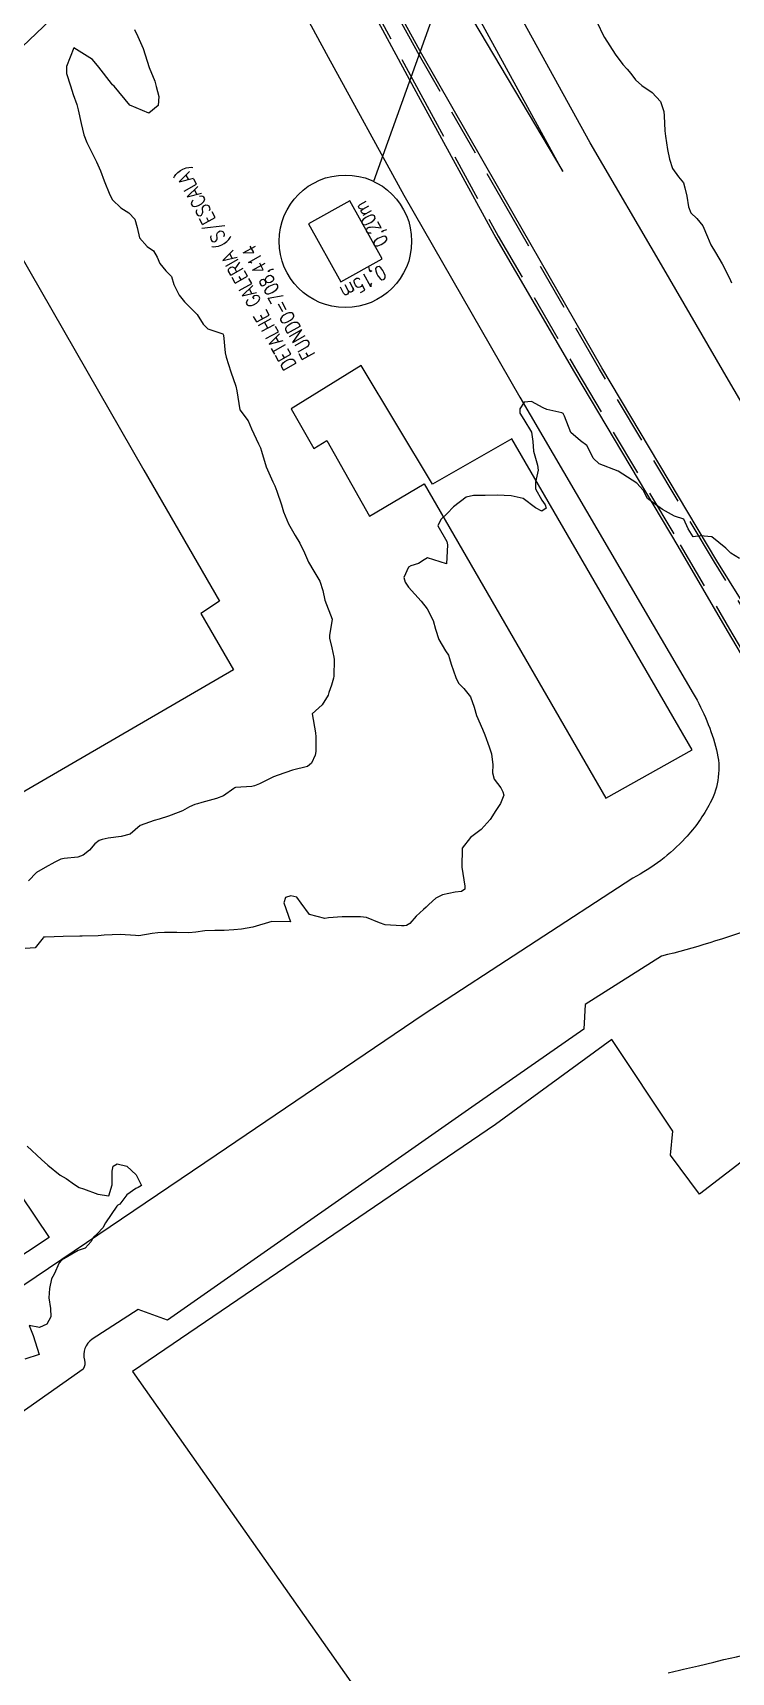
# Model space of a CAD drawing. Header units: metres. Extents: x 298520 to 308411, y 7433745 to 7450750.
# Drawn here: x 307550.6 to 307624.3, y 7434350.4 to 7434523.5 of the extents above; entities that cross this region are included whole.
import ezdxf

# ---------------------------------------------------------------- set-up
doc = ezdxf.new("R2010")
doc.units = ezdxf.units.M
doc.header["$LTSCALE"] = 10
doc.linetypes.add('CONTINUO', pattern=[0])
doc.linetypes.add('DASHED', pattern=[0.75, 0.5, -0.25])
for name, color, linetype in [('Canteiro', 45, 'DASHED'), ('Curvas de Nivel 1m', 11, 'Continuous'), ('Edificações', 30, 'Continuous'), ('TEXTO', 45, 'Continuous'), ('Vias Primárias', 230, 'Continuous')]:
    doc.layers.add(name, color=color, linetype=linetype)
doc.styles.add('ROMANS', font='romans', dxfattribs={"height": 0.2})

msp = doc.modelspace()

# ---------------------------------------------------------------- linework, layer by layer
at = {"layer": 'Canteiro'}
msp.add_lwpolyline([(307578.86, 7434540.47), (307591.54, 7434516.98), (307599.72, 7434502.01), (307608.02, 7434487.79), (307618.93, 7434469.43), (307624.14, 7434460.53), (307628.46, 7434453.19, 0.015468), (307629.73, 7434451.18, 0.403135), (307631.3, 7434450.84, 0.33481), (307631.69, 7434451.83), (307627.7, 7434459.3), (307622.54, 7434467.59)], format="xyb", dxfattribs=at)
msp.add_lwpolyline([(307622.54, 7434467.59), (307610.4, 7434487.97), (307601.04, 7434504.28), (307591.39, 7434521.1), (307584.38, 7434533.85)], dxfattribs=at)
at = {"layer": 'Curvas de Nivel 1m', "flags": 128}
for points, elevation in [([(307561.3, 7434523.84), (307561.64, 7434523.1), (307562.23, 7434521.83), (307562.87, 7434519.82), (307563.44, 7434518.4), (307563.6, 7434517.81), (307563.87, 7434516.77), (307563.82, 7434515.81), (307562.81, 7434515.02), (307560.82, 7434515.84), (307559.16, 7434517.87), (307558.99, 7434518), (307558.86, 7434518.13), (307557.54, 7434519.88), (307556.88, 7434520.68), (307554.89, 7434521.91), (307554.11, 7434519.92), (307554.14, 7434519.2), (307554.55, 7434517.91), (307554.84, 7434516.97), (307555.21, 7434515.91), (307555.37, 7434515.35), (307555.69, 7434513.9), (307555.97, 7434512.71), (307556.27, 7434511.9), (307556.76, 7434510.91), (307557.3, 7434509.88), (307557.72, 7434508.91), (307558.1, 7434507.88), (307558.71, 7434506.37), (307559, 7434505.87), (307559.86, 7434505.02), (307560.69, 7434504.49), (307561.35, 7434503.83), (307561.58, 7434502.92), (307561.84, 7434501.83), (307562.64, 7434500.94), (307563.3, 7434500.47), (307563.69, 7434499.8), (307563.98, 7434499.15), (307564.62, 7434498.36), (307565.21, 7434497.78), (307565.45, 7434496.93), (307566.02, 7434495.78), (307566.58, 7434495.1), (307567.92, 7434493.76), (307568.55, 7434492.74), (307569.06, 7434492.25), (307570.54, 7434491.74), (307570.62, 7434491.72), (307570.7, 7434491.56), (307570.88, 7434489.72), (307570.98, 7434489.24), (307571.47, 7434487.71), (307572, 7434486.18), (307572.12, 7434485.7), (307572.44, 7434483.7), (307573.29, 7434482.54), (307573.67, 7434481.68), (307574.4, 7434480.09), (307574.61, 7434479.67), (307574.72, 7434479.33), (307575.22, 7434477.66), (307575.91, 7434476.09), (307576.12, 7434475.65), (307576.34, 7434475.09), (307576.81, 7434473.65), (307577.03, 7434472.93), (307577.58, 7434471.64), (307578.28, 7434470.42), (307578.76, 7434469.62), (307579.24, 7434468.59), (307579.68, 7434467.61), (307580.24, 7434466.67), (307580.86, 7434465.59), (307581.18, 7434464.62), (307581.4, 7434463.59), (307582.18, 7434461.58), (307581.88, 7434459.86), (307581.89, 7434459.58), (307582.14, 7434458.56), (307582.37, 7434457.58), (307582.39, 7434457.32), (307582.35, 7434455.58), (307582.33, 7434455.35), (307582.09, 7434454.61), (307581.84, 7434453.83), (307581.76, 7434453.58), (307581.13, 7434452.53), (307580.06, 7434451.6), (307580.42, 7434449.6), (307580.45, 7434449.17), (307580.46, 7434447.6), (307580.38, 7434447.22), (307579.99, 7434446.4), (307579.57, 7434446.02), (307577.98, 7434445.63), (307576.49, 7434445.13), (307575.98, 7434444.93), (307574.5, 7434444.21), (307573.97, 7434443.98), (307573.71, 7434443.93), (307571.96, 7434443.81), (307571.89, 7434443.78), (307571.8, 7434443.7), (307570.71, 7434442.95), (307569.95, 7434442.66), (307568.43, 7434442.22), (307567.95, 7434442.1), (307567.68, 7434442.02), (307567.13, 7434441.76), (307566.36, 7434441.34), (307565.93, 7434441.16), (307564.91, 7434440.8), (307563.92, 7434440.48), (307563.39, 7434440.33), (307561.91, 7434439.82), (307560.84, 7434438.89), (307559.9, 7434438.64), (307558.52, 7434438.48), (307557.9, 7434438.34), (307557.56, 7434438.21), (307557.11, 7434437.88), (307556.57, 7434437.2), (307555.87, 7434436.66), (307555.31, 7434436.46), (307553.87, 7434436.32), (307553.52, 7434436.26), (307552.9, 7434435.92), (307551.86, 7434435.36), (307550.96, 7434434.84), (307550.1, 7434433.96)], 709), ([(307610.19, 7434524.5), (307610.78, 7434523.24), (307610.92, 7434522.98), (307612.07, 7434521.23), (307612.88, 7434520.15), (307613.33, 7434519.67), (307613.7, 7434519.21), (307614.2, 7434518.54), (307614.86, 7434517.93), (307615.97, 7434517.18), (307616.84, 7434516.24), (307617.21, 7434515.17), (307617.24, 7434514.74), (307617.32, 7434513.16), (307617.37, 7434512.59), (307617.57, 7434511.16), (307617.78, 7434510.15), (307618.13, 7434509.16), (307618.74, 7434508.28), (307619.26, 7434507.66), (307619.43, 7434507.14), (307619.62, 7434506.24), (307619.81, 7434505.13), (307620.04, 7434504.47), (307620.69, 7434503.88), (307621.3, 7434503.11), (307621.82, 7434501.95), (307622.17, 7434501.1), (307622.64, 7434500.29), (307623.36, 7434499.09), (307624.12, 7434497.59), (307624.35, 7434497.08)], 708), ([(307625.18, 7434467.99), (307624.27, 7434468.56), (307623.73, 7434469.09), (307622.28, 7434470.29), (307621.02, 7434470.38), (307620.29, 7434470.29), (307619.78, 7434471.13), (307619.31, 7434472.14), (307618.32, 7434472.46), (307617.07, 7434473.16), (307616.33, 7434473.71), (307615.46, 7434474.31), (307615.01, 7434475.19), (307614.35, 7434475.96), (307612.37, 7434477.22), (307610.38, 7434478), (307609.74, 7434478.6), (307609.43, 7434479.25), (307609.07, 7434479.93), (307608.4, 7434480.4), (307607.39, 7434481.28), (307606.7, 7434483.03), (307606.56, 7434483.29), (307606.44, 7434483.37), (307604.86, 7434483.72), (307604.45, 7434483.89), (307603.23, 7434484.55), (307602.45, 7434484.48), (307602, 7434483.79), (307601.98, 7434483.34), (307602.43, 7434482.65), (307603.21, 7434481.33), (307603.38, 7434480.36), (307603.45, 7434479.33), (307603.87, 7434477.84), (307603.94, 7434477.32), (307603.64, 7434476.04), (307603.64, 7434475.33), (307604.33, 7434474.15), (307604.67, 7434473.66), (307604.76, 7434473.31), (307604.32, 7434472.99), (307603.65, 7434473.33), (307602.33, 7434474.31), (307601.08, 7434474.61), (307600.34, 7434474.66), (307599.64, 7434474.67), (307598.34, 7434474.64), (307597.09, 7434474.65), (307596.33, 7434474.45), (307595, 7434473.43), (307594.32, 7434472.73), (307593.64, 7434472.11), (307593.32, 7434471.45), (307594.28, 7434469.8), (307594.37, 7434469.44), (307594.25, 7434467.44), (307592.26, 7434468.07), (307591.88, 7434467.84), (307591.29, 7434467.47), (307590.49, 7434467.23), (307590.25, 7434467.08), (307589.73, 7434465.98), (307589.9, 7434465.48), (307590.01, 7434465.27), (307590.22, 7434464.95), (307591.59, 7434463.47), (307592.2, 7434462.69), (307592.85, 7434461.45), (307593.09, 7434460.53), (307593.45, 7434459.45), (307594.14, 7434458.26), (307594.47, 7434457.77), (307594.57, 7434457.43), (307594.73, 7434456.83), (307595.23, 7434455.42), (307595.52, 7434454.84), (307596.09, 7434454.25), (307596.8, 7434453.4), (307597.16, 7434452.31), (307597.41, 7434451.4), (307598.04, 7434449.99), (307598.29, 7434449.39), (307598.75, 7434448.11), (307598.99, 7434447.38), (307599.15, 7434446.22), (307599.12, 7434445.37), (307599.28, 7434444.68), (307599.97, 7434443.77), (307600.2, 7434443.36), (307600.29, 7434443.02), (307599.95, 7434442.14), (307599.47, 7434441.37), (307598.86, 7434440.45), (307597.91, 7434439.39), (307596.77, 7434438.54), (307595.89, 7434437.41), (307595.86, 7434435.41), (307596.19, 7434433.41), (307596.18, 7434433.07), (307595.84, 7434432.82), (307595.17, 7434432.76), (307593.83, 7434432.5), (307593.14, 7434432.13), (307592.4, 7434431.45), (307592.11, 7434431.17), (307591.82, 7434430.93), (307591.04, 7434430.24), (307590.38, 7434429.47), (307590.04, 7434429.23), (307589.79, 7434429.2), (307589.51, 7434429.2), (307587.79, 7434429.33), (307587.18, 7434429.52), (307585.8, 7434430.1), (307585.18, 7434430.16), (307583.8, 7434430.15), (307583.22, 7434430.15), (307581.8, 7434430.04), (307581.4, 7434429.98), (307579.8, 7434430.39), (307578.9, 7434431.61), (307578.46, 7434432.25), (307577.83, 7434432.39), (307577.26, 7434432.21), (307577.09, 7434431.64), (307577.79, 7434429.63), (307575.79, 7434429.65), (307573.79, 7434429.06), (307572.62, 7434428.86), (307571.78, 7434428.8), (307570.77, 7434428.73), (307569.78, 7434428.72), (307568.72, 7434428.67), (307567.78, 7434428.54), (307567.05, 7434428.48), (307565.78, 7434428.49), (307564.49, 7434428.5), (307563.78, 7434428.48), (307563.18, 7434428.41), (307561.78, 7434428.17), (307561.42, 7434428.18), (307559.78, 7434428.31), (307558.12, 7434428.21), (307557.78, 7434428.18), (307557.48, 7434428.17), (307555.78, 7434428.12), (307555.55, 7434428.11), (307553.77, 7434428.1), (307551.86, 7434428.03), (307551.77, 7434428.02), (307551.71, 7434428), (307551.67, 7434427.94), (307550.8, 7434426.9), (307549.76, 7434426.8)], 708), ([(307549.96, 7434405.96), (307551.49, 7434404.53), (307552.15, 7434403.93), (307553.47, 7434402.89), (307554.09, 7434402.53), (307554.96, 7434401.9), (307555.46, 7434401.59), (307555.91, 7434401.43), (307557.45, 7434400.88), (307558.58, 7434400.72), (307558.93, 7434401.85), (307558.93, 7434403.3), (307559.07, 7434403.85), (307559.49, 7434404.09), (307560.48, 7434403.83), (307561.47, 7434402.92), (307562.03, 7434401.81), (307561.69, 7434401.59), (307561.46, 7434401.49), (307560.48, 7434400.8), (307559.75, 7434399.84), (307559.56, 7434399.71), (307559.43, 7434399.6), (307558.26, 7434397.86), (307557.96, 7434397.31), (307557.4, 7434396.74), (307556.95, 7434396.32), (307556.73, 7434395.88), (307556.09, 7434395.17), (307555.37, 7434394.94), (307553.58, 7434393.92), (307553.36, 7434393.62), (307552.84, 7434392.44), (307552.55, 7434391.93), (307552.33, 7434390.93), (307552.25, 7434389.93), (307552.42, 7434388.81), (307552.47, 7434387.93), (307552.05, 7434387.16), (307551.28, 7434386.81), (307550.2, 7434387.03), (307550.6, 7434385.95), (307551.24, 7434383.94), (307549.72, 7434383.47)], 708), ([(307617.65, 7434350.34), (307618.86, 7434350.63), (307619.26, 7434350.72), (307620.86, 7434351.1), (307622.47, 7434351.48), (307622.87, 7434351.58), (307623.54, 7434351.74), (307624.87, 7434352.05), (307625.68, 7434352.24), (307626.88, 7434352.53), (307627.28, 7434352.63), (307628.88, 7434353.01), (307630.89, 7434353.48), (307632.09, 7434353.77), (307632.89, 7434353.96), (307634.23, 7434354.27), (307634.89, 7434353.91), (307635.16, 7434352.93), (307635.17, 7434352.64), (307635.24, 7434350.93), (307635.25, 7434350.54), (307635.32, 7434348.93)], 708)]:
    msp.add_lwpolyline(points, dxfattribs=dict(at, elevation=elevation))
at = {"layer": 'Edificações'}
for points in [[(307540.5, 7434515.22), (307562.28, 7434477.31), (307570.29, 7434463.48), (307568.31, 7434462.19), (307571.75, 7434456.22), (307523.95, 7434428.46)], [(307537.39, 7434418.4), (307552.29, 7434396.31), (307540.71, 7434388.66)]]:
    msp.add_lwpolyline(points, dxfattribs=at)
for points in [[(307611.09, 7434442.7), (307620.19, 7434447.78), (307601.14, 7434480.62), (307592.76, 7434475.85), (307585.24, 7434488.36), (307577.85, 7434483.81), (307580.24, 7434479.61), (307581.62, 7434480.45), (307586.11, 7434472.45), (307591.88, 7434475.86)], [(307561.08, 7434382.16), (307603.6, 7434321.72), (307653.43, 7434356.1), (307648.92, 7434362.11), (307654.46, 7434366.08), (307641.31, 7434384.72), (307643.82, 7434386.42), (307629.18, 7434407.19), (307620.96, 7434400.89), (307617.9, 7434405), (307618.16, 7434407.52), (307611.7, 7434417.22), (307599.43, 7434408.25)]]:
    msp.add_lwpolyline(points, close=True, dxfattribs=at)
at = {"layer": 'TEXTO', "linetype": 'CONTINUO'}
for points in [[(307612.08, 7434581.71, 0), (307456.56, 7434433.62, 0)], [(307613.3, 7434582.32, 0), (307586.55, 7434507.81, 0)]]:
    msp.add_polyline3d(points, dxfattribs=at)
msp.add_polyline3d([(307587.46, 7434499.63, 0), (307584.06, 7434505.75, 0), (307579.69, 7434503.33, 0), (307583.08, 7434497.21, 0), (307587.46, 7434499.63, 0)], close=True, dxfattribs=at)
msp.add_circle((307583.57, 7434501.48), 7, dxfattribs=at)
at = {"layer": 'Vias Primárias'}
for points in [[(307711.14, 7434334.42), (307698.53, 7434353.68), (307686.07, 7434373.87), (307673.6, 7434395.23), (307662.01, 7434414.84), (307656.94, 7434422.65), (307648.18, 7434437.97), (307645.23, 7434442.99), (307639.75, 7434455.87), (307633.83, 7434469.13), (307631.34, 7434474.27), (307629.05, 7434478.25), (307624.01, 7434486.83), (307617.19, 7434498.57), (307609.41, 7434511.89), (307600.49, 7434528.13), (307589.88, 7434547.81), (307579.51, 7434567.04), (307571.59, 7434580.66), (307567.36, 7434589.48), (307559.63, 7434603.88, -0.01567), (307558.78, 7434605.59, -0.01567)], [(307578.6, 7434540.32), (307591.27, 7434516.84), (307599.46, 7434501.86), (307607.76, 7434487.63), (307618.68, 7434469.28), (307623.88, 7434460.37), (307628.2, 7434453.04, 0.015468), (307629.48, 7434451.01, 0.403135), (307631.46, 7434450.58, 0.342921), (307631.97, 7434451.94), (307627.96, 7434459.45), (307622.8, 7434467.75), (307610.66, 7434488.12), (307601.3, 7434504.43), (307591.65, 7434521.25), (307584.64, 7434534)], [(307571.89, 7434539.11), (307581.74, 7434520.92), (307589.75, 7434506.35), (307602.01, 7434485.04), (307616.06, 7434460.95), (307620.31, 7434453.73, -0.070433), (307622.76, 7434447.78, -0.185948), (307622.1, 7434442.18, -0.066217), (307619.46, 7434438.47, -0.085128), (307613.94, 7434434.25), (307591.88, 7434419.87), (307569.92, 7434404.99), (307556.24, 7434395.75), (307540.26, 7434384.99), (307525.26, 7434374.67, -0.02021), (307522.85, 7434373.15, -0.343524), (307519.83, 7434373.57), (307507.53, 7434391.66), (307497.21, 7434406.89), (307485.14, 7434424.15), (307453.36, 7434473.48, -0.001606), (307451.43, 7434476.5, -0.261331), (307451.28, 7434479.09, -0.171443), (307453.54, 7434481.3, -7.649165)], [(307680.53, 7434346.08, 0.107067), (307679.22, 7434353.81), (307675.03, 7434361.04), (307664.18, 7434379.31), (307653.18, 7434398.61), (307643.81, 7434414.22), (307635.72, 7434427.46, 0.096772), (307633.47, 7434429.91, 0.208472), (307631.48, 7434430.37, 0.043536), (307627.03, 7434429.12, -0.029948), (307616.96, 7434426.01), (307608.88, 7434420.92), (307608.74, 7434418.3), (307596.92, 7434410.05), (307564.79, 7434387.59), (307561.69, 7434388.72), (307556.85, 7434385.57, 0.327305), (307556.02, 7434383.35, -0.206546), (307555.89, 7434382.42), (307534.64, 7434367.46, 0.145354), (307531.58, 7434363.59, 0.22493), (307531.71, 7434361.55, 0.042767), (307534.47, 7434357.44), (307542.11, 7434346.66)]]:
    msp.add_lwpolyline(points, format="xyb", dxfattribs=at)
msp.add_lwpolyline([(307595.56, 7434527.37), (307606.53, 7434508.86), (307592.58, 7434534.36)], dxfattribs=at)

# ---------------------------------------------------------------- texts
at = {"layer": 'TEXTO', "style": 'ROMANS', "width": 0.8}
for s, rotation, p in [('DETALHE GALERIA (S/ESCALA)', 119, (307578.44, 7434488.43)), ('0,20m', 119, (307588.16, 7434501.41)), ('FUNDO=708,414', 119, (307580.43, 7434489.55)), ('0,15m', 209, (307587.36, 7434499.02))]:
    msp.add_text(s, height=1.5, rotation=rotation, dxfattribs=at).set_placement(p)

doc.saveas('drawing.dxf')
